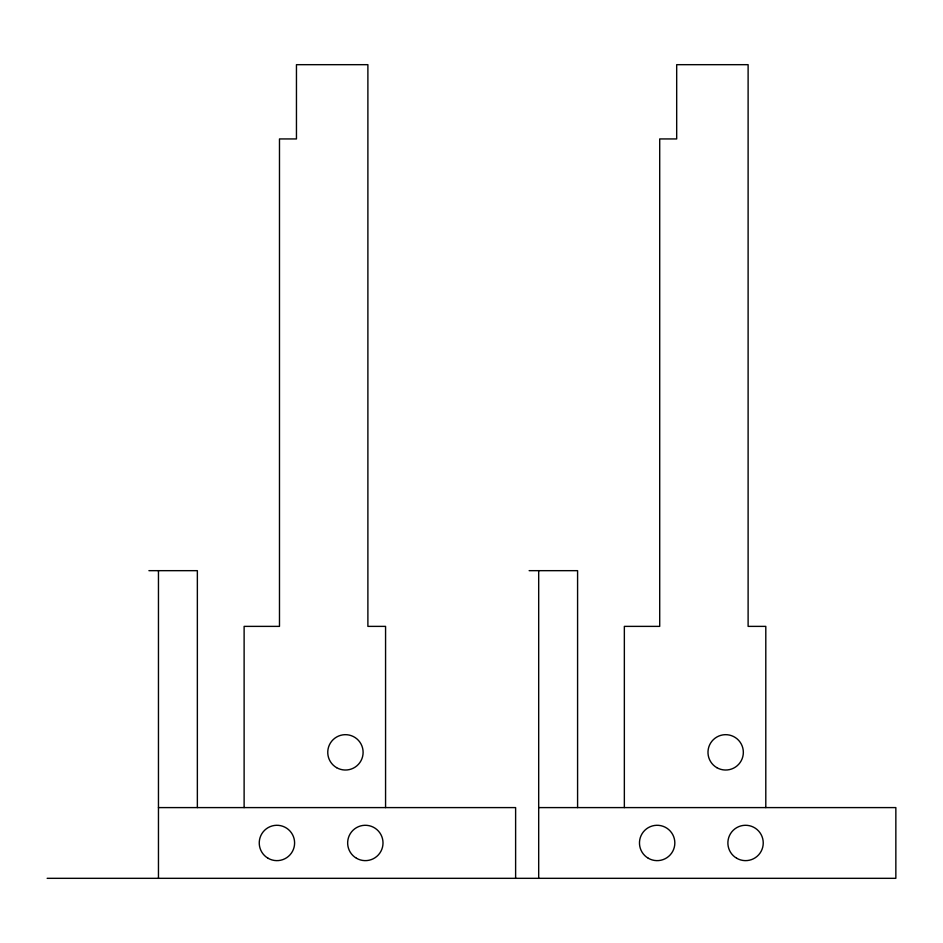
<?xml version="1.0" encoding="UTF-8"?>
<svg xmlns="http://www.w3.org/2000/svg" width="943" height="943" viewBox="0 0 943 943"><rect width="100%" height="100%" fill="white"/><g stroke="black" fill="none" stroke-linecap="round" stroke-linejoin="round"><path stroke-width="1.41" d="M148.911 570.668L197.358 570.668L197.358 807.597M529.129 570.668L577.587 570.668L577.587 807.597M158.459 807.597L515.621 807.597L515.621 878.322M538.689 807.597L895.85 807.597L895.85 878.322L47.15 878.322M765.799 807.597L765.799 626.376L748.117 626.376L748.117 64.678L676.685 64.678L676.685 138.939L659.711 138.939L659.711 626.376L624.349 626.376L624.349 807.597M538.689 570.668L538.689 878.322M385.569 807.597L385.569 626.376L367.888 626.376L367.888 64.678L296.456 64.678L296.456 138.939L279.482 138.939L279.482 626.376L244.119 626.376L244.119 807.597M158.459 570.668L158.459 878.322M716.821 767.661A17.681 17.681 0 0 0 743.343 752.349A17.681 17.681 0 0 0 716.821 737.037A17.681 17.681 0 0 0 716.821 767.661M648.312 858.271A17.681 17.681 0 0 0 674.834 842.959A17.681 17.681 0 0 0 648.312 827.648A17.681 17.681 0 0 0 648.312 858.271M736.719 858.271A17.681 17.681 0 0 0 763.241 842.959A17.681 17.681 0 0 0 736.719 827.648A17.681 17.681 0 0 0 736.719 858.271M268.083 858.271A17.681 17.681 0 0 0 294.605 842.959A17.681 17.681 0 0 0 268.083 827.648A17.681 17.681 0 0 0 268.083 858.271M356.489 858.271A17.681 17.681 0 0 0 383.011 842.959A17.681 17.681 0 0 0 356.489 827.648A17.681 17.681 0 0 0 356.489 858.271M336.592 767.661A17.681 17.681 0 0 0 363.114 752.349A17.681 17.681 0 0 0 336.592 737.037A17.681 17.681 0 0 0 336.592 767.661"/></g></svg>
